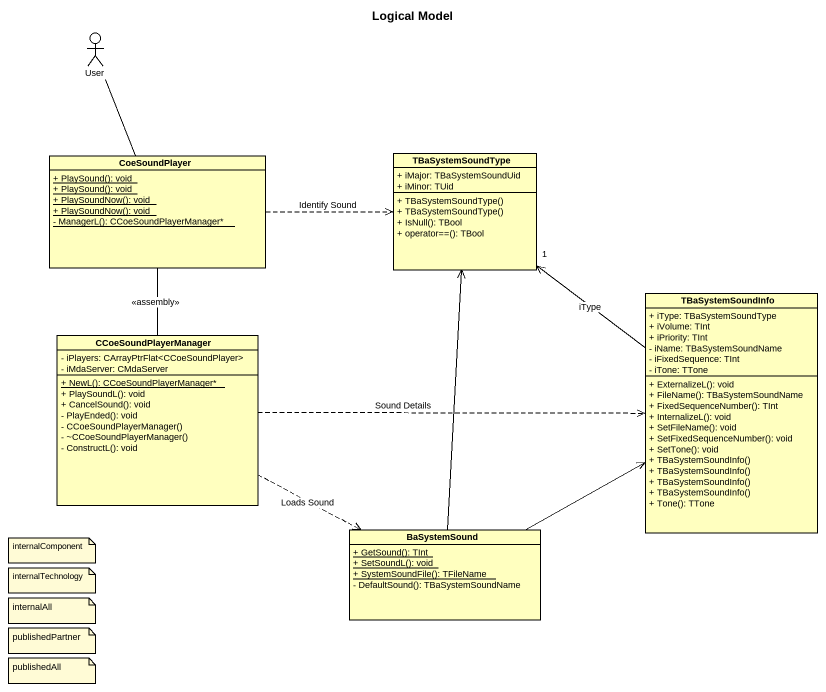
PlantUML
@startuml
title Logical Model
allowmixing
hide circle
hide empty members
skinparam classAttributeIconSize 0
actor User
class CoeSoundPlayer #FFFFBF {
  {static} + PlaySound(): void
  {static} + PlaySound(): void
  {static} + PlaySoundNow(): void
  {static} + PlaySoundNow(): void
  {static} - ManagerL(): CCoeSoundPlayerManager*
}
class TBaSystemSoundType #FFFFBF {
  + iMajor: TBaSystemSoundUid
  + iMinor: TUid
  + TBaSystemSoundType()
  + TBaSystemSoundType()
  + IsNull(): TBool
  + operator==(): TBool
}
class TBaSystemSoundInfo #FFFFBF {
  + iType: TBaSystemSoundType
  + iVolume: TInt
  + iPriority: TInt
  - iName: TBaSystemSoundName
  - iFixedSequence: TInt
  - iTone: TTone
  + ExternalizeL(): void
  + FileName(): TBaSystemSoundName
  + FixedSequenceNumber(): TInt
  + InternalizeL(): void
  + SetFileName(): void
  + SetFixedSequenceNumber(): void
  + SetTone(): void
  + TBaSystemSoundInfo()
  + TBaSystemSoundInfo()
  + TBaSystemSoundInfo()
  + TBaSystemSoundInfo()
  + Tone(): TTone
}
class CCoeSoundPlayerManager #FFFFBF {
  - iPlayers: CArrayPtrFlat<CCoeSoundPlayer>
  - iMdaServer: CMdaServer
  {static} + NewL(): CCoeSoundPlayerManager*
  + PlaySoundL(): void
  + CancelSound(): void
  - PlayEnded(): void
  - CCoeSoundPlayerManager()
  - ~CCoeSoundPlayerManager()
  - ConstructL(): void
}
class BaSystemSound #FFFFBF {
  {static} + GetSound(): TInt
  {static} + SetSoundL(): void
  {static} + SystemSoundFile(): TFileName
  - DefaultSound(): TBaSystemSoundName
}
User -- CoeSoundPlayer
CoeSoundPlayer .right.> TBaSystemSoundType : Identify Sound
CoeSoundPlayer -- CCoeSoundPlayerManager : <<assembly>>
TBaSystemSoundInfo -up-> "1" TBaSystemSoundType : iType
CCoeSoundPlayerManager .right.> TBaSystemSoundInfo : Sound Details
CCoeSoundPlayerManager .right.> BaSystemSound : Loads Sound
BaSystemSound -up-> TBaSystemSoundType
BaSystemSound -right-> TBaSystemSoundInfo
note as N1
  internalTechnology
end note
note as N2
  internalComponent
end note
note as N3
  internalAll
end note
note as N4
  publishedPartner
end note
note as N5
  publishedAll
end note
@enduml
